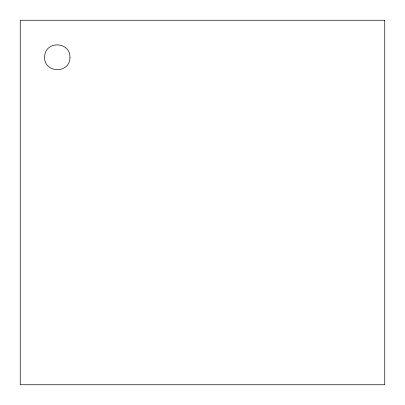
<?xml version="1.0" encoding="UTF-8"?>
<svg xmlns="http://www.w3.org/2000/svg" width="405" height="405" viewBox="0 0 405 405"><rect width="100%" height="100%" fill="white"/><g stroke="black" fill="none" stroke-linecap="round" stroke-linejoin="round"><path stroke-width="0.61" d="M69.949 57.282C70.146 74.474 43.006 73.32 44.661 56.209C45.674 40.439 70.283 41.487 69.949 57.282M384.75 20.25L20.25 20.25L20.25 384.75L384.75 384.75L384.75 20.25"/></g></svg>
